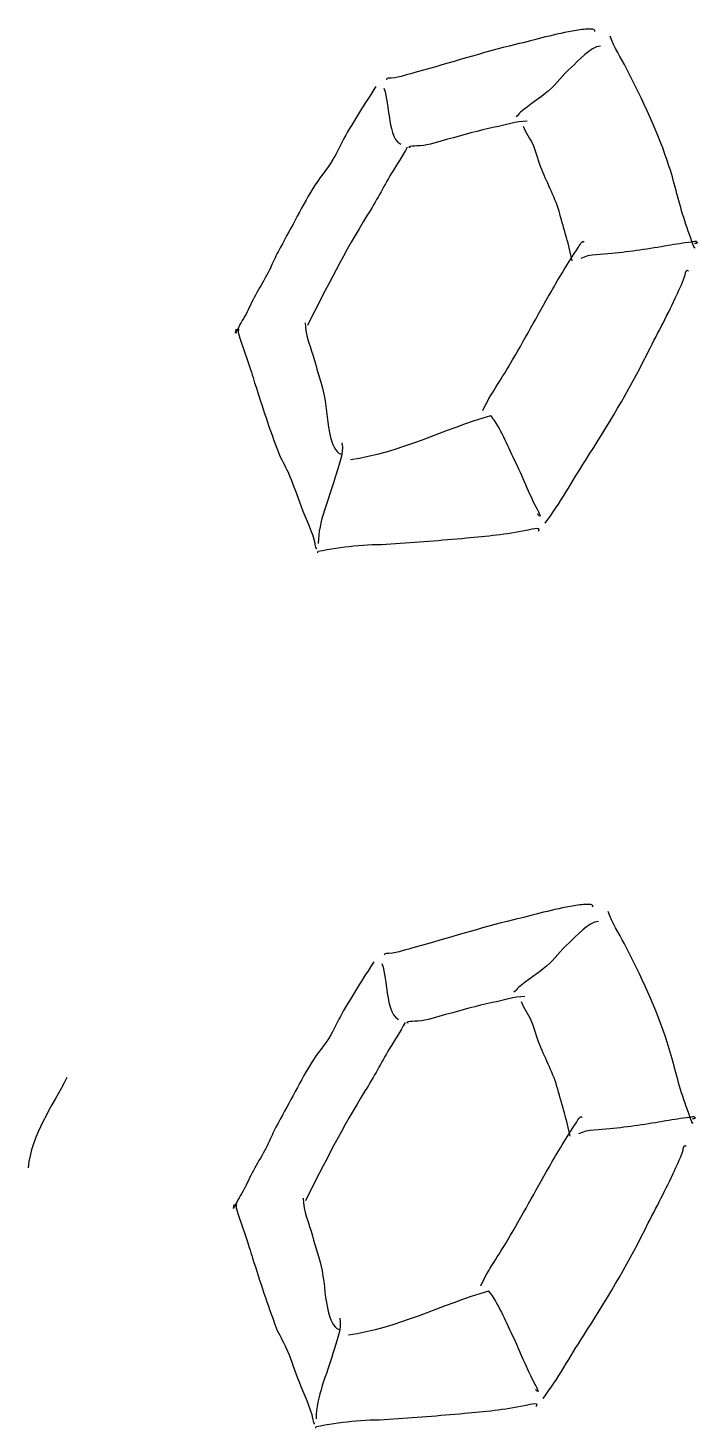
# Model space of a CAD drawing. Extents: x 25 to 279, y 7 to 272.
# Drawn here: x 170.5 to 197.6, y 107.5 to 164.1 of the extents above; entities that cross this region are included whole.
import ezdxf

# ---------------------------------------------------------------- set-up
doc = ezdxf.new("R2010")
doc.units = 0
doc.layers.get('0').update_dxf_attribs({"linetype": 'CONTINUOUS'})

msp = doc.modelspace()

# ---------------------------------------------------------------- linework, layer by layer
at = {"color": 7}
for points in [[(192.678315, 163.984781), (191.844877, 163.847463), (191.045571, 163.608544), (190.22695, 163.412487)], [(192.990523, 164.028702), (192.885483, 164.025792), (192.782031, 164.001715), (192.678315, 163.984781)], [(193.436081, 163.940596), (193.483971, 164.082677), (193.141865, 164.032935), (192.990523, 164.028702)], [(194.713754, 162.447552), (194.488065, 162.892846), (194.210252, 163.287604), (194.053883, 163.75036)], [(190.22695, 163.412487), (188.887365, 163.092077), (187.586673, 162.669802), (186.260052, 162.312615)], [(193.659125, 163.346606), (193.25881, 163.346606), (192.76404, 162.729069), (192.47776, 162.488563)], [(192.47776, 162.488563), (192.1383, 162.202812), (191.903879, 161.83319), (191.564154, 161.542413)], [(196.443335, 158.469012), (195.998306, 159.851196), (195.368598, 161.154533), (194.713754, 162.447552)], [(185.212567, 162.04856), (185.139277, 162.040358), (185.012013, 162.086131), (185.012013, 161.982415)], [(186.260052, 162.312615), (185.904188, 162.216571), (185.578221, 162.088513), (185.212567, 162.04856)], [(184.59106, 161.722329), (184.147354, 161.033883), (183.693594, 160.325858), (183.293544, 159.61651)], [(184.915704, 161.64904), (185.046144, 161.262219), (185.063342, 160.846823), (185.133456, 160.445185)], [(191.564154, 161.542413), (191.202204, 161.23285), (190.791306, 160.983612), (190.427504, 160.684369)], [(185.133456, 160.445185), (185.187696, 160.132183), (185.259662, 159.555127), (185.590656, 159.391615)], [(190.694998, 160.310248), (190.249175, 160.310248), (189.816052, 160.160229), (189.380019, 160.068419)], [(190.427504, 160.684369), (190.350775, 160.621133), (190.337017, 160.529587), (190.249175, 160.48646)], [(183.293544, 159.61651), (183.136646, 159.33764), (183.01044, 159.038396), (182.849308, 158.761377)], [(187.485867, 159.584231), (187.129473, 159.488452), (186.742388, 159.350869), (186.371442, 159.320177)], [(189.380019, 160.068419), (188.741844, 159.93401), (188.115575, 159.753829), (187.485867, 159.584231)], [(190.951115, 159.349281), (190.85216, 159.605927), (190.62409, 159.848815), (190.558738, 160.106254)], [(185.8518, 159.262763), (185.667121, 158.897902), (185.428731, 158.561881), (185.220504, 158.209456)], [(186.371442, 159.320177), (186.284129, 159.313033), (185.755756, 159.307212), (185.970333, 159.254296)], [(191.290046, 158.363179), (191.161194, 158.687029), (191.076527, 159.024637), (190.951115, 159.349281)], [(182.849308, 158.761377), (182.614094, 158.357094), (182.285746, 157.996996), (182.043123, 157.593242)], [(197.067487, 156.285935), (196.830421, 156.997665), (196.672465, 157.757283), (196.443335, 158.469012)], [(185.220504, 158.209456), (184.887129, 157.645365), (184.590531, 157.069102), (184.240488, 156.511096)], [(192.02109, 156.567717), (191.84911, 157.200865), (191.530288, 157.759665), (191.290046, 158.363179)], [(182.043123, 157.593242), (181.541738, 156.759275), (181.106763, 155.885092), (180.63501, 155.036044)], [(184.240488, 156.511096), (183.340375, 155.075731), (182.580756, 153.556229), (181.823519, 152.061069)], [(192.520358, 154.666421), (192.390448, 155.3083), (192.192804, 155.935362), (192.02109, 156.567717)], [(197.459865, 155.176802), (197.32334, 155.544573), (197.191577, 155.913931), (197.067487, 156.285935)], [(191.669458, 153.424731), (192.012358, 154.021896), (192.358433, 154.618531), (192.746577, 155.187385)], [(192.746577, 155.187385), (192.798171, 155.263056), (192.944221, 155.568121), (192.998725, 155.419954)], [(194.118971, 154.980217), (194.882823, 155.053242), (195.635562, 155.166483), (196.38989, 155.301685)], [(196.38989, 155.301685), (196.703156, 155.357777), (197.018804, 155.401698), (197.334981, 155.437417)], [(197.334981, 155.437417), (197.409594, 155.445883), (197.528656, 155.50859), (197.560406, 155.441385)], [(197.459865, 155.229719), (197.459865, 155.211992), (197.46595, 155.160398), (197.459865, 155.176802)], [(197.560406, 155.441385), (197.601152, 155.354867), (197.487646, 155.372594), (197.466215, 155.373123)], [(180.63501, 155.036044), (180.5178, 154.824642), (180.429429, 154.597365), (180.325713, 154.379877)], [(192.875165, 154.781779), (193.25246, 154.955346), (193.710454, 154.941058), (194.118971, 154.980217)], [(180.325713, 154.379877), (180.06695, 153.836952), (179.70844, 153.334773), (179.474019, 152.778619)], [(196.681196, 153.160677), (196.813752, 153.446163), (196.955833, 153.729002), (197.06299, 154.025865)], [(197.06299, 154.025865), (197.095533, 154.115294), (197.072515, 154.25129), (197.157975, 154.294417)], [(197.157975, 154.294417), (197.177025, 154.303942), (197.192106, 154.26981), (197.209304, 154.257375)], [(190.00179, 150.480977), (190.576729, 151.451733), (191.108013, 152.446567), (191.669458, 153.424731)], [(195.532904, 150.878381), (195.914169, 151.641175), (196.32295, 152.387035), (196.681196, 153.160677)], [(179.474019, 152.778619), (179.376123, 152.546844), (179.214727, 152.311365), (179.098046, 152.09176)], [(178.922627, 151.747008), (178.907546, 151.765265), (178.94644, 151.900731), (178.953319, 151.918987)], [(178.958081, 151.843581), (178.953319, 151.838554), (178.923156, 151.746479), (178.922627, 151.747008)], [(179.098046, 152.09176), (179.05095, 152.003654), (179.020523, 151.910256), (178.958081, 151.843581)], [(179.036398, 151.910521), (179.036398, 151.853371), (179.0192, 151.79331), (179.036398, 151.738542)], [(179.036398, 151.738542), (179.200175, 151.212285), (179.387765, 150.693437), (179.55895, 150.169298)], [(181.736471, 152.16849), (181.736471, 151.645408), (181.972215, 151.148256), (182.106623, 150.642373)], [(182.106623, 150.642373), (182.2323, 150.168769), (182.40719, 149.7076), (182.498471, 149.223412)], [(193.055346, 146.600863), (193.961015, 148.014002), (194.787837, 149.387719), (195.532904, 150.878381)], [(179.55895, 150.169298), (179.605517, 150.026952), (179.642823, 149.881696), (179.689654, 149.73935)], [(188.908796, 148.625983), (189.215448, 149.273948), (189.636135, 149.863175), (190.00179, 150.480977)], [(179.689654, 149.73935), (179.995512, 148.805635), (180.295021, 147.8407), (180.64771, 146.923125)], [(182.498471, 149.223412), (182.602717, 148.670698), (182.617004, 148.0693), (182.759879, 147.525052)], [(189.218094, 148.407173), (187.349606, 147.860015), (185.499904, 146.903546), (183.559185, 146.620971)], [(189.214125, 148.42199), (189.636665, 147.890442), (189.875583, 147.238244), (190.17906, 146.632348)], [(182.759879, 147.525052), (182.810944, 147.330848), (182.955142, 146.930533), (183.173688, 146.858831)], [(183.217079, 147.31021), (183.303333, 146.884231), (183.047481, 146.290771), (182.933975, 145.89125)], [(180.64771, 146.923125), (180.753544, 146.647165), (180.92076, 146.397662), (181.039558, 146.127787)], [(190.17906, 146.632348), (190.343896, 146.303471), (190.482538, 145.962423), (190.628058, 145.624815)], [(191.430275, 144.067477), (192.03035, 144.872604), (192.514008, 145.756313), (193.055346, 146.600863)], [(181.039558, 146.127787), (181.21339, 145.733294), (181.353883, 145.329804), (181.496758, 144.923933)], [(182.933975, 145.89125), (182.694527, 145.049346), (182.259023, 144.137592), (182.259023, 143.247269)], [(190.628058, 145.624815), (190.774373, 145.285619), (190.930213, 144.963621), (191.098752, 144.634215)], [(181.496758, 144.923933), (181.675087, 144.418315), (181.928823, 143.932804), (182.084927, 143.419248)], [(191.098752, 144.634215), (191.137117, 144.559073), (191.17601, 144.484196), (191.209083, 144.406937)], [(191.221519, 144.346877), (191.176804, 144.361429), (191.150081, 144.407467), (191.114363, 144.437629)], [(191.209083, 144.406937), (191.217021, 144.388152), (191.241098, 144.340527), (191.221519, 144.346877)], [(188.24866, 143.470048), (189.056698, 143.539898), (189.869498, 143.626681), (190.665894, 143.780933)], [(190.665894, 143.780933), (190.774638, 143.8021), (191.300365, 143.984398), (191.138175, 143.728281)], [(182.084927, 143.419248), (182.109269, 143.338815), (182.122762, 143.067352), (182.193671, 143.032162)], [(183.694917, 143.152548), (184.191275, 143.211285), (184.694248, 143.193294), (185.192988, 143.22716)], [(185.192988, 143.22716), (186.211633, 143.295952), (187.231602, 143.381942), (188.24866, 143.470048)], [(182.244206, 142.875), (182.248704, 142.893785), (182.23865, 142.927917), (182.257965, 142.931621)], [(182.257965, 142.931621), (182.733685, 143.022638), (183.21364, 143.095398), (183.694917, 143.152548)], [(192.595235, 128.602581), (191.761798, 128.465527), (190.962492, 128.226608), (190.143871, 128.030552)], [(192.907179, 128.646502), (192.802404, 128.643592), (192.698952, 128.619779), (192.595235, 128.602581)], [(193.353002, 128.55866), (193.400892, 128.700477), (193.058785, 128.651), (192.907179, 128.646502)], [(190.143871, 128.030552), (188.804021, 127.709877), (187.503594, 127.287602), (186.176973, 126.930415)], [(193.575781, 127.964671), (193.175731, 127.964671), (192.68096, 127.347133), (192.394681, 127.106627)], [(194.630675, 127.065617), (194.404985, 127.51091), (194.126908, 127.905404), (193.970804, 128.36816)], [(186.176973, 126.930415), (185.821108, 126.834635), (185.495142, 126.706577), (185.129488, 126.66636)], [(192.394681, 127.106627), (192.054956, 126.820877), (191.8208, 126.451254), (191.481075, 126.160477)], [(196.360256, 123.086812), (195.915227, 124.46926), (195.285519, 125.772598), (194.630675, 127.065617)], [(184.507717, 126.340394), (184.064275, 125.651948), (183.610515, 124.943923), (183.210465, 124.23431)], [(184.83236, 126.26684), (184.963065, 125.880283), (184.980262, 125.464888), (185.050112, 125.062985)], [(185.129488, 126.66636), (185.056198, 126.658423), (184.928933, 126.704196), (184.928933, 126.600479)], [(191.481075, 126.160477), (191.119125, 125.850915), (190.707962, 125.601677), (190.344425, 125.302433)], [(190.344425, 125.302433), (190.267431, 125.239198), (190.253673, 125.147652), (190.166096, 125.10426)], [(185.050112, 125.062985), (185.104617, 124.750248), (185.176583, 124.173192), (185.507577, 124.009679)], [(189.29694, 124.686219), (188.658765, 124.55181), (188.032496, 124.371894), (187.402523, 124.202296)], [(190.611919, 124.928312), (190.166096, 124.928312), (189.732973, 124.778029), (189.29694, 124.686219)], [(190.868035, 123.967081), (190.768817, 124.223992), (190.54101, 124.466615), (190.475658, 124.724054)], [(183.210465, 124.23431), (183.053302, 123.955704), (182.92736, 123.65646), (182.766229, 123.379442)], [(186.288363, 123.938242), (186.20105, 123.931098), (185.672677, 123.925277), (185.887254, 123.87236)], [(187.402523, 124.202296), (187.046394, 124.106252), (186.659308, 123.968669), (186.288363, 123.938242)], [(191.206702, 122.981244), (191.07785, 123.305094), (190.993183, 123.642437), (190.868035, 123.967081)], [(182.766229, 123.379442), (182.531015, 122.975158), (182.202402, 122.61506), (181.959779, 122.211306)], [(185.768721, 123.880827), (185.584042, 123.515702), (185.345652, 123.179681), (185.13716, 122.827256)], [(185.13716, 122.827256), (184.80405, 122.263165), (184.507188, 121.686902), (184.157408, 121.12916)], [(191.93801, 121.185517), (191.765767, 121.818929), (191.446944, 122.377729), (191.206702, 122.981244)], [(196.984408, 120.904), (196.747342, 121.615729), (196.589385, 122.375083), (196.360256, 123.086812)], [(181.959779, 122.211306), (181.458658, 121.37734), (181.023683, 120.503156), (180.551931, 119.654108)], [(172.104579, 121.661502), (171.508738, 120.480931), (170.669215, 119.334756), (170.534806, 118.013162)], [(184.157408, 121.12916), (183.257296, 119.693531), (182.497677, 118.174294), (181.74044, 116.679133)], [(192.437279, 119.284221), (192.307104, 119.926365), (192.109725, 120.553163), (191.93801, 121.185517)], [(197.376785, 119.794867), (197.24026, 120.162637), (197.108233, 120.531996), (196.984408, 120.904)], [(192.663498, 119.80545), (192.715092, 119.881121), (192.860877, 120.186185), (192.915646, 120.037754)], [(196.306546, 119.91975), (196.619812, 119.975842), (196.935725, 120.019498), (197.251902, 120.055217)], [(197.251902, 120.055217), (197.326515, 120.063683), (197.445577, 120.12639), (197.477327, 120.059185)], [(197.477327, 120.059185), (197.518073, 119.972667), (197.404302, 119.990394), (197.383135, 119.991187)], [(180.551931, 119.654108), (180.434721, 119.442706), (180.346085, 119.215165), (180.242633, 118.997942)], [(191.586379, 118.042796), (191.929279, 118.63996), (192.275354, 119.236331), (192.663498, 119.80545)], [(192.792085, 119.399844), (193.169117, 119.573146), (193.627375, 119.559123), (194.035892, 119.598017)], [(194.035892, 119.598017), (194.799744, 119.671042), (195.552483, 119.784283), (196.306546, 119.91975)], [(197.376785, 119.847783), (197.376785, 119.830056), (197.382871, 119.778462), (197.376785, 119.794867)], [(180.242633, 118.997942), (179.983871, 118.454752), (179.62536, 117.952837), (179.390675, 117.396683)], [(196.97991, 118.643929), (197.01219, 118.733094), (196.989435, 118.869354), (197.074896, 118.912481)], [(197.074896, 118.912481), (197.093681, 118.922006), (197.109027, 118.88761), (197.126225, 118.875175)], [(196.598117, 117.778477), (196.730408, 118.064227), (196.872754, 118.347067), (196.97991, 118.643929)], [(189.91871, 115.098777), (190.493385, 116.069533), (191.024933, 117.064631), (191.586379, 118.042796)], [(195.449825, 115.496181), (195.83109, 116.25924), (196.239871, 117.0051), (196.598117, 117.778477)], [(179.390675, 117.396683), (179.293044, 117.164644), (179.131648, 116.929429), (179.014702, 116.709825)], [(179.014702, 116.709825), (178.967871, 116.621454), (178.937444, 116.528321), (178.874737, 116.461381)], [(181.653127, 116.786554), (181.653127, 116.263473), (181.889135, 115.766321), (182.023544, 115.260173)], [(178.839283, 116.365073), (178.824467, 116.383329), (178.86336, 116.518531), (178.869975, 116.537052)], [(178.874737, 116.461381), (178.87024, 116.456619), (178.839812, 116.364544), (178.839283, 116.365073)], [(178.953054, 116.528585), (178.953054, 116.471171), (178.936121, 116.411375), (178.953054, 116.356606)], [(178.953054, 116.356606), (179.117096, 115.83035), (179.304421, 115.311502), (179.475606, 114.787363)], [(192.972267, 111.218927), (193.877935, 112.632067), (194.704758, 114.005783), (195.449825, 115.496181)], [(182.023544, 115.260173), (182.148956, 114.786569), (182.32411, 114.3254), (182.415392, 113.841477)], [(188.825717, 113.243783), (189.132104, 113.892013), (189.553056, 114.48124), (189.91871, 115.098777)], [(179.475606, 114.787363), (179.522173, 114.645017), (179.559744, 114.49976), (179.60631, 114.357415)], [(179.60631, 114.357415), (179.912433, 113.423435), (180.211942, 112.458765), (180.564367, 111.54119)], [(182.415392, 113.841477), (182.519637, 113.288498), (182.53366, 112.687365), (182.6768, 112.143117)], [(189.13475, 113.025238), (187.266527, 112.478079), (185.416825, 111.52161), (183.476106, 111.238771)], [(189.131046, 113.040054), (189.553585, 112.508242), (189.792504, 111.856044), (190.095981, 111.250413)], [(182.6768, 112.143117), (182.727865, 111.948648), (182.872063, 111.548598), (183.090344, 111.476631)], [(180.564367, 111.54119), (180.670465, 111.265229), (180.837681, 111.015727), (180.956479, 110.745852)], [(183.134, 111.928275), (183.220254, 111.502031), (182.964402, 110.908835), (182.850896, 110.509315)], [(190.095981, 111.250413), (190.260817, 110.921535), (190.399458, 110.580488), (190.544979, 110.242879)], [(191.347196, 108.685277), (191.947271, 109.490404), (192.430665, 110.374112), (192.972267, 111.218927)], [(180.956479, 110.745852), (181.130046, 110.351358), (181.270804, 109.947869), (181.413679, 109.541998)], [(182.850896, 110.509315), (182.611448, 109.667146), (182.175944, 108.755392), (182.175944, 107.865069)], [(190.544979, 110.242879), (190.691294, 109.903419), (190.846869, 109.581685), (191.015673, 109.252015)], [(181.413679, 109.541998), (181.592008, 109.036379), (181.845479, 108.550869), (182.001583, 108.037048)], [(191.015673, 109.252015), (191.054038, 109.177138), (191.092931, 109.10226), (191.126004, 109.024738)], [(191.13844, 108.964942), (191.093725, 108.979494), (191.066738, 109.025267), (191.031019, 109.055694)], [(191.126004, 109.024738), (191.133942, 109.005952), (191.158019, 108.958592), (191.13844, 108.964942)], [(185.109908, 107.84496), (186.12829, 107.914017), (187.148523, 108.000006), (188.165581, 108.087848)], [(188.165581, 108.087848), (188.973354, 108.157698), (189.786419, 108.244746), (190.582815, 108.398998)], [(190.582815, 108.398998), (190.691558, 108.4199), (191.217021, 108.602463), (191.055096, 108.346346)], [(182.001583, 108.037048), (182.02619, 107.956879), (182.039419, 107.685152), (182.110592, 107.650227)], [(182.160863, 107.493065), (182.165625, 107.51185), (182.155571, 107.545981), (182.174885, 107.549685)], [(182.174885, 107.549685), (182.650606, 107.640702), (183.130296, 107.713463), (183.611573, 107.770613)], [(183.611573, 107.770613), (184.108196, 107.82935), (184.610904, 107.811358), (185.109908, 107.84496)]]:
    msp.add_open_spline(points, degree=3, dxfattribs=at)

doc.saveas('drawing.dxf')
